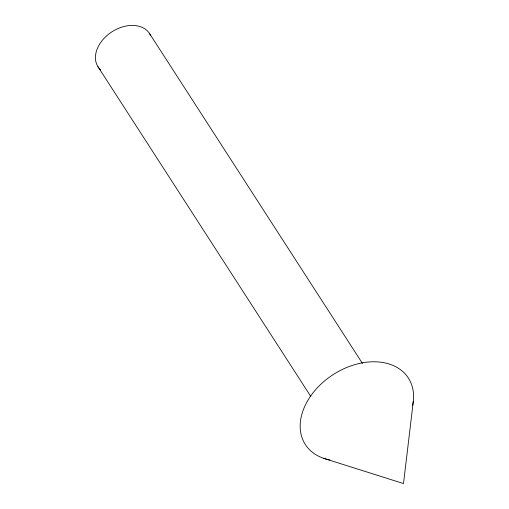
<?xml version="1.0" encoding="UTF-8"?>
<svg xmlns="http://www.w3.org/2000/svg" width="509" height="509" viewBox="0 0 509 509"><rect width="100%" height="100%" fill="white"/><g stroke="black" fill="none" stroke-linecap="round" stroke-linejoin="round"><path stroke-width="0.76" d="M413.302 401.302L403.503 483.55L323.737 458.354M149.633 33.709L362.484 363.477M97.925 66.647L310.776 396.416M100.693 69.943A30.655 21.862 -32.8 0 1 110.886 32.506A30.655 21.862 -32.8 0 1 150.651 35.605M330.029 459.983A61.309 43.717 -32.8 0 1 304.465 407.009A61.309 43.717 -32.8 0 1 373.084 361.784A61.309 43.717 -32.8 0 1 412.589 405.565"/></g></svg>
